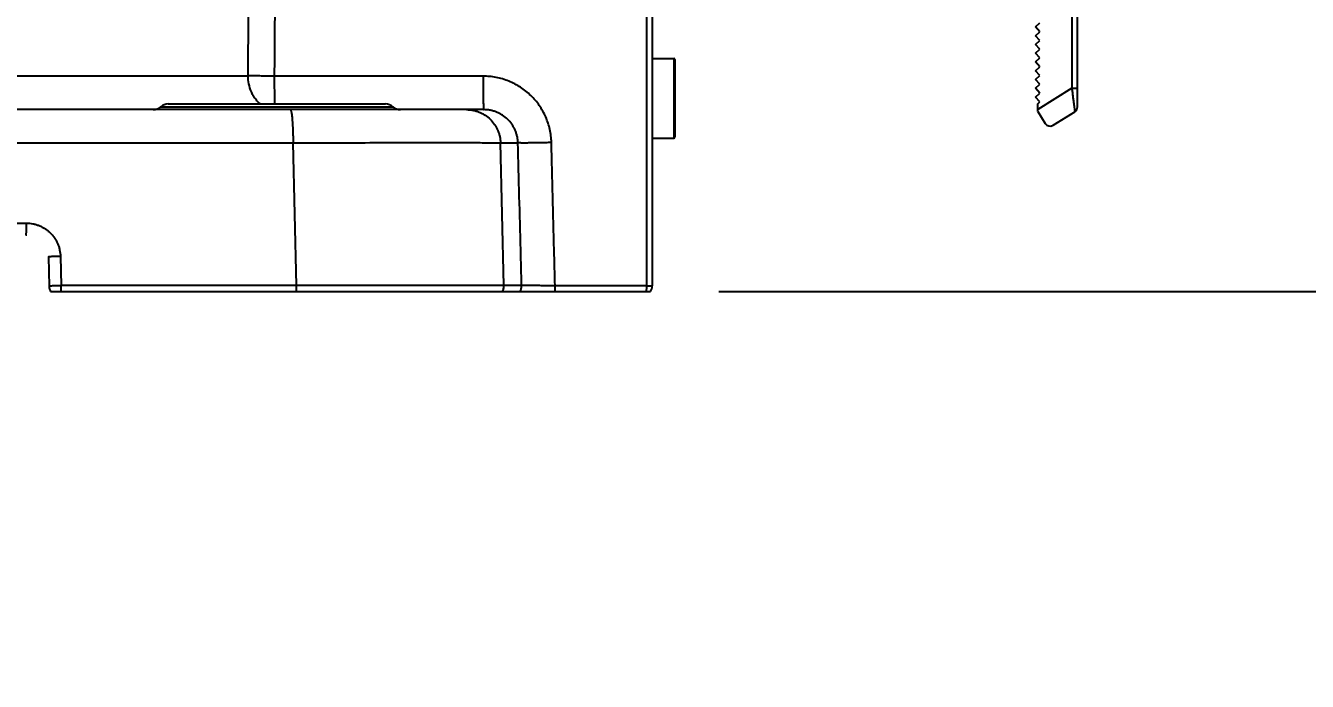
# Model space of a CAD drawing. Header units: millimetres. Extents: x 4086 to 8300, y 123 to 1549.
# Drawn here: x 7798.11 to 7826.28, y 1007.49 to 1021.9 of the extents above; entities that cross this region are included whole.
import ezdxf

# ---------------------------------------------------------------- set-up
doc = ezdxf.new("R2010")
doc.units = ezdxf.units.MM
for name, color, linetype in [('外形图', 7, 'Continuous'), ('尺寸标注', 7, 'Continuous'), ('运动范围', 7, 'Continuous')]:
    doc.layers.add(name, color=color, linetype=linetype)
doc.styles.add('思源黑', font='SourceHanSansCN-Normal.ttf')
doc.dimstyles.new('尺寸标注_1_4比例', dxfattribs={"dimtxt": 7, "dimasz": 6, "dimexe": 2, "dimexo": 1.5, "dimgap": 1, "dimtad": 1, "dimdec": 1, "dimlfac": 4, "dimdsep": 46, "dimtxsty": '思源黑', "dimcen": 0.09, "dimadec": 0, "dimazin": 0, "dimtp": 0.01, "dimtm": 0.01, "dimtfac": 1, "dimtdec": 1, "dimtofl": 0, "dimtmove": 0, "dimatfit": 3, "dimfxl": 1, "dimtolj": 1, "dimarcsym": 0})

# ---------------------------------------------------------------- blocks, each defined once
blk = doc.blocks.new('*D787')
at = {"layer": 'Defpoints', "color": 0}
for p in [(7786.133, 1103.555), (7811.849, 1016.055), (7962.414, 1016.055)]:
    blk.add_point(p, dxfattribs=at)
at = {"layer": '尺寸标注', "color": 0, "lineweight": -2}
for p, q in [((7787.633, 1103.555), (7964.414, 1103.555)), ((7962.414, 1097.555), (7962.414, 1022.055)), ((7813.349, 1016.055), (7964.414, 1016.055))]:
    blk.add_line(p, q, dxfattribs=at)
at = {"layer": '尺寸标注', "color": 0}
for points in [[(7963.414, 1097.555), (7961.414, 1097.555), (7962.414, 1103.555)], [(7961.414, 1022.055), (7963.414, 1022.055), (7962.414, 1016.055)]]:
    blk.add_solid(points, dxfattribs=at)
at = {"layer": '尺寸标注', "color": 0, "insert": (7957.785, 1059.805), "char_height": 7, "attachment_point": 5, "rotation": 90, "style": '思源黑'}
blk.add_mtext('\\A1;350', dxfattribs=at)
blk = doc.blocks.new('*D791')
at = {"layer": 'Defpoints', "color": 0}
for p in [(7871.487, 1103.555), (7783.633, 1004.677), (7783.633, 978.687)]:
    blk.add_point(p, dxfattribs=at)
at = {"layer": '尺寸标注', "color": 0, "lineweight": -2}
for p, q in [((7871.487, 1102.055), (7871.487, 976.687)), ((7783.633, 1003.177), (7783.633, 976.687)), ((7865.487, 978.687), (7789.633, 978.687))]:
    blk.add_line(p, q, dxfattribs=at)
at = {"layer": '尺寸标注', "color": 0}
for points in [[(7789.633, 979.687), (7789.633, 977.687), (7783.633, 978.687)], [(7865.487, 977.687), (7865.487, 979.687), (7871.487, 978.687)]]:
    blk.add_solid(points, dxfattribs=at)
at = {"layer": '尺寸标注', "color": 0, "insert": (7827.56, 983.316), "char_height": 7, "attachment_point": 5, "style": '思源黑'}
blk.add_mtext('\\A1;351.4', dxfattribs=at)

msp = doc.modelspace()

# ---------------------------------------------------------------- linework, layer by layer
at = {"layer": '外形图'}
for p, q in [((7811.7599, 1056.3741), (7811.7599, 1016.1837)), ((7811.8827, 1056.2491), (7811.8827, 1016.1796)), ((7821.2307, 1020.1158), (7821.2307, 1022.9156)), ((7821.1057, 1022.8171), (7821.1057, 1020.5231)), ((7820.3098, 1021.8719), (7820.4057, 1021.96)), ((7820.4057, 1021.7675), (7820.3098, 1021.8719)), ((7820.3098, 1021.6794), (7820.4057, 1021.7675)), ((7820.4057, 1021.575), (7820.3098, 1021.6794)), ((7820.3098, 1021.4869), (7820.4057, 1021.575)), ((7820.4057, 1021.3825), (7820.3098, 1021.4869)), ((7811.8827, 1021.1796), (7812.3577, 1021.1796)), ((7812.3577, 1021.1796), (7812.3577, 1019.4296)), ((7812.3827, 1021.1546), (7812.3827, 1019.4546)), ((7820.3098, 1021.2944), (7820.4057, 1021.3825)), ((7820.4057, 1021.19), (7820.3098, 1021.2944)), ((7820.3098, 1021.1019), (7820.4057, 1021.19)), ((7820.4057, 1020.9975), (7820.3098, 1021.1019)), ((7820.3098, 1020.9094), (7820.4057, 1020.9975)), ((7820.4057, 1020.805), (7820.3098, 1020.9094)), ((7796.1805, 1020.8001), (7803.0024, 1020.8001)), ((7808.1663, 1020.7902), (7803.5848, 1020.7902)), ((7820.3098, 1020.7169), (7820.4057, 1020.805)), ((7820.4057, 1020.6125), (7820.3098, 1020.7169)), ((7820.3098, 1020.5244), (7820.4057, 1020.6125)), ((7820.4057, 1020.42), (7820.3098, 1020.5244)), ((7820.3098, 1020.3319), (7820.4057, 1020.42)), ((7820.4057, 1020.2275), (7820.3098, 1020.3319)), ((7821.1057, 1020.5231), (7820.3557, 1020.0544)), ((7808.1795, 1020.0546), (7796.5118, 1020.0546)), ((7801.0816, 1020.1171), (7806.1838, 1020.1171)), ((7801.2469, 1020.1796), (7806.0185, 1020.1796)), ((7820.3557, 1020.1815), (7820.4057, 1020.2275)), ((7820.3557, 1020.0165), (7820.3557, 1020.1815)), ((7820.3557, 1020.0165), (7820.5217, 1019.7508)), ((7820.6939, 1019.7111), (7821.1719, 1020.0098)), ((7796.4733, 1019.3242), (7803.991, 1019.3242)), ((7804.0684, 1016.1861), (7803.991, 1019.3242)), ((7808.5495, 1019.3242), (7808.9336, 1019.3242)), ((7808.6254, 1016.1861), (7808.5495, 1019.3242)), ((7811.8827, 1019.4296), (7812.3577, 1019.4296)), ((7769.1375, 1017.5607), (7798.1279, 1017.5607)), ((7798.1138, 1017.3042), (7798.1159, 1017.3041)), ((7798.1159, 1017.3041), (7798.1188, 1017.3041)), ((7798.1188, 1017.3041), (7798.1215, 1017.3041)), ((7798.1215, 1017.3041), (7798.1244, 1017.304)), ((7798.1244, 1017.304), (7798.1275, 1017.3039)), ((7798.1275, 1017.3039), (7798.1309, 1017.3038)), ((7798.1309, 1017.3038), (7798.1345, 1017.3037)), ((7798.6127, 1016.8172), (7798.6296, 1016.173)), ((7798.8785, 1016.8303), (7798.8954, 1016.1861)), ((7804.0684, 1016.1861), (7798.8954, 1016.1861)), ((7808.6254, 1016.1861), (7804.0684, 1016.1861)), ((7809.0127, 1016.1861), (7808.6254, 1016.1861)), ((7811.7599, 1016.1837), (7809.7481, 1016.1837)), ((7798.663, 1016.0546), (7811.8492, 1016.0546))]:
    msp.add_line(p, q, dxfattribs=at)
msp.add_lwpolyline([(7798.1345, 1017.3037), (7798.1385, 1017.3035), (7798.1407, 1017.3034)], dxfattribs=at)
for centre, radius, start, end in [((7812.3577, 1021.1546), 0.025, 0, 90), ((7800.9162, 1020.3046), 0.25, 270, 311.40962), ((7801.2469, 1019.9296), 0.25, 90, 131.40962), ((7806.0185, 1019.9296), 0.25, 48.59038, 90), ((7806.3492, 1020.3046), 0.25, 228.59038, 270), ((7821.1057, 1020.1158), 0.125, 302, 0), ((7820.6277, 1019.8171), 0.125, 212, 302), ((7812.3577, 1019.4546), 0.025, 270, 0), ((7798.8795, 1016.1796), 0.25, 181.5, 210), ((7808.7624, 1016.1796), 0.2504, 330.05491, 1.50027), ((7797.5153, 1016.1745), 12.2328, 359.43846, 0.04306), ((7811.6327, 1016.1796), 0.25, 329.99999, 0)]:
    msp.add_arc(centre, radius, start, end, dxfattribs=at)
for points, knots in [([(7803.0024, 1020.8001), (7803.007, 1021.467), (7803.0163, 1022.8006), (7803.026, 1024.4677), (7803.0317, 1025.8013), (7803.0347, 1026.8015), (7803.0366, 1027.8017), (7803.0378, 1028.8019), (7803.038, 1029.8021), (7803.0373, 1031.1357), (7803.0333, 1033.4694), (7803.0209, 1036.8031), (7803.0002, 1040.1367), (7802.9789, 1042.8034), (7802.9606, 1044.8033), (7802.9433, 1046.4699), (7802.9282, 1047.8031), (7802.9161, 1048.8029), (7802.9034, 1049.8028), (7802.8898, 1050.8026), (7802.8761, 1051.8023), (7802.8666, 1052.4688), (7802.8618, 1052.8021)], [0, 0, 0, 0, 0.0625123, 0.1250216, 0.1562757, 0.1875298, 0.2187838, 0.2500374, 0.2812907, 0.3125437, 0.3750487, 0.5000539, 0.6250523, 0.6875489, 0.7500436, 0.8125364, 0.843782, 0.8750272, 0.9062718, 0.9375157, 0.9687584, 1, 1, 1, 1]), ([(7803.5848, 1020.7902), (7803.5872, 1021.1237), (7803.5907, 1021.624), (7803.5954, 1022.2909), (7803.599, 1022.7912), (7803.6025, 1023.2914), (7803.6058, 1023.7916), (7803.6087, 1024.2918), (7803.6122, 1024.9588), (7803.6159, 1025.7924), (7803.6193, 1026.7929), (7803.6217, 1027.7933), (7803.6237, 1029.1272), (7803.624, 1030.7945), (7803.6213, 1032.7952), (7803.6159, 1034.7959), (7803.6052, 1037.4634), (7803.5896, 1040.1308), (7803.5693, 1042.7981), (7803.5517, 1044.7984), (7803.535, 1046.4653), (7803.5203, 1047.7988), (7803.5086, 1048.7988), (7803.4962, 1049.7989), (7803.483, 1050.7989), (7803.4696, 1051.7989), (7803.4605, 1052.4655), (7803.4557, 1052.7988)], [0, 0, 0, 0, 0.0312569, 0.0468849, 0.0625125, 0.0781399, 0.0937672, 0.1093945, 0.1250218, 0.1562761, 0.1875303, 0.2187843, 0.250038, 0.3125444, 0.3750495, 0.437553, 0.5000549, 0.6250533, 0.6875498, 0.7500444, 0.8125371, 0.8437827, 0.8750277, 0.9062722, 0.937516, 0.9687586, 1, 1, 1, 1]), ([(7803.5848, 1020.7902), (7803.5291, 1020.7906), (7803.4209, 1020.7917), (7803.2656, 1020.7939), (7803.1271, 1020.7966), (7803.0413, 1020.7989), (7803.0024, 1020.8001)], [0, 0, 0, 0, 0.2866301, 0.5576973, 0.7995469, 1, 1, 1, 1]), ([(7803.2687, 1020.1796), (7803.2482, 1020.1967), (7803.2088, 1020.2343), (7803.1565, 1020.2983), (7803.1108, 1020.3699), (7803.0591, 1020.4748), (7803.0149, 1020.6186), (7803.0027, 1020.7393), (7803.0024, 1020.8001)], [0, 0, 0, 0, 0.1153301, 0.2339752, 0.3558705, 0.4807699, 0.7375101, 1, 1, 1, 1]), ([(7803.5906, 1020.1795), (7803.5902, 1020.1977), (7803.5893, 1020.2368), (7803.5877, 1020.3248), (7803.5862, 1020.4505), (7803.5851, 1020.615), (7803.5848, 1020.7306), (7803.5848, 1020.7902)], [0, 0, 0, 0, 0.0892345, 0.1920709, 0.4323877, 0.7070096, 1, 1, 1, 1]), ([(7809.6688, 1019.3306), (7809.6675, 1019.3788), (7809.6604, 1019.4753), (7809.6357, 1019.6183), (7809.5974, 1019.7582), (7809.5456, 1019.8938), (7809.481, 1020.0237), (7809.404, 1020.1467), (7809.3155, 1020.2617), (7809.2164, 1020.3677), (7809.1074, 1020.4635), (7808.9898, 1020.5485), (7808.8645, 1020.6217), (7808.7327, 1020.6824), (7808.5958, 1020.7303), (7808.4548, 1020.7648), (7808.3112, 1020.7855), (7808.2146, 1020.7902), (7808.1663, 1020.7902)], [0, 0, 0, 0, 0.062494, 0.1249903, 0.1874884, 0.2499884, 0.3124896, 0.3749918, 0.437495, 0.4999985, 0.5625021, 0.6250057, 0.6875084, 0.7500102, 0.8125106, 0.8750089, 0.9375055, 1, 1, 1, 1]), ([(7808.1663, 1020.7902), (7808.1663, 1020.7421), (7808.1665, 1020.6706), (7808.1669, 1020.5764), (7808.1673, 1020.5086), (7808.1679, 1020.4435), (7808.1686, 1020.3818), (7808.1693, 1020.3241), (7808.1702, 1020.2709), (7808.1711, 1020.2227), (7808.172, 1020.1859), (7808.1727, 1020.1593), (7808.1733, 1020.1416), (7808.1738, 1020.1254), (7808.1744, 1020.1109), (7808.175, 1020.0979), (7808.1756, 1020.0867), (7808.1762, 1020.0771), (7808.1768, 1020.0692), (7808.1774, 1020.0631), (7808.1779, 1020.059), (7808.1784, 1020.0567), (7808.1787, 1020.0557), (7808.1789, 1020.0551), (7808.1791, 1020.0548), (7808.1793, 1020.0546), (7808.1794, 1020.0546)], [0, 0, 0, 0, 0.1959573, 0.2913574, 0.3838372, 0.4725279, 0.5565965, 0.6352534, 0.70776, 0.7734356, 0.8316641, 0.8578123, 0.8818997, 0.9038703, 0.9236726, 0.9412607, 0.9565941, 0.9696379, 0.9803635, 0.9887492, 0.9947832, 0.9969202, 0.998477, 0.9990433, 0.9994751, 1, 1, 1, 1]), ([(7821.1057, 1020.5231), (7821.1133, 1020.5231), (7821.1286, 1020.5232), (7821.1514, 1020.5236), (7821.1733, 1020.5244), (7821.1903, 1020.5253), (7821.2024, 1020.5263), (7821.2099, 1020.527), (7821.2163, 1020.5277), (7821.2215, 1020.5285), (7821.2251, 1020.5292), (7821.2273, 1020.5298), (7821.2285, 1020.5302), (7821.2295, 1020.5306), (7821.2302, 1020.531), (7821.2307, 1020.5315), (7821.2307, 1020.5318)], [0, 0, 0, 0, 0.1804603, 0.365088, 0.5428361, 0.7016637, 0.7705421, 0.8309564, 0.8821826, 0.923824, 0.9558255, 0.968293, 0.9784968, 0.9865438, 0.9926019, 1, 1, 1, 1]), ([(7821.1057, 1020.5231), (7821.1095, 1020.4913), (7821.1153, 1020.4441), (7821.123, 1020.3817), (7821.1286, 1020.3363), (7821.1341, 1020.2924), (7821.1393, 1020.2503), (7821.1444, 1020.2103), (7821.1492, 1020.1728), (7821.1537, 1020.1381), (7821.1572, 1020.1111), (7821.1599, 1020.0912), (7821.1617, 1020.0777), (7821.1633, 1020.0653), (7821.1649, 1020.054), (7821.1663, 1020.0439), (7821.1676, 1020.035), (7821.1687, 1020.0275), (7821.1695, 1020.022), (7821.1701, 1020.0183), (7821.1705, 1020.016), (7821.1708, 1020.0141), (7821.1711, 1020.0125), (7821.1714, 1020.0114), (7821.1716, 1020.0104), (7821.1717, 1020.0101), (7821.1719, 1020.0097), (7821.1719, 1020.0098)], [0, 0, 0, 0, 0.185255, 0.275923, 0.3644175, 0.4500879, 0.5322838, 0.6103547, 0.6836503, 0.75152, 0.8132536, 0.8415115, 0.867849, 0.8921291, 0.9142159, 0.933973, 0.9512739, 0.9660436, 0.9782245, 0.9833263, 0.9877595, 0.991517, 0.9945922, 0.9969784, 0.9986702, 0.9996658, 1, 1, 1, 1]), ([(7803.9277, 1020.0546), (7803.9282, 1020.0546), (7803.9293, 1020.0544), (7803.9308, 1020.0537), (7803.9324, 1020.0526), (7803.9346, 1020.0504), (7803.9372, 1020.0464), (7803.9401, 1020.0402), (7803.9431, 1020.0324), (7803.946, 1020.0229), (7803.9489, 1020.0117), (7803.9517, 1019.9989), (7803.9545, 1019.9844), (7803.9583, 1019.9621), (7803.9628, 1019.9304), (7803.9676, 1019.888), (7803.9721, 1019.8402), (7803.9763, 1019.7874), (7803.9799, 1019.7301), (7803.9831, 1019.6689), (7803.9868, 1019.581), (7803.9899, 1019.4657), (7803.9909, 1019.3721), (7803.991, 1019.3242)], [0, 0, 0, 0, 0.0020873, 0.0043348, 0.0068716, 0.0097883, 0.0169698, 0.0261551, 0.0374523, 0.0509034, 0.0665173, 0.0842832, 0.1041772, 0.1261649, 0.1762447, 0.234109, 0.2992509, 0.3710862, 0.4489624, 0.5321674, 0.6199369, 0.8058986, 1, 1, 1, 1]), ([(7807.8024, 1020.0546), (7807.8265, 1020.0546), (7807.8746, 1020.0523), (7807.9461, 1020.0418), (7808.0162, 1020.0245), (7808.0843, 1020.0004), (7808.1499, 1019.9699), (7808.2329, 1019.921), (7808.3272, 1019.8451), (7808.4052, 1019.7525), (7808.4561, 1019.6705), (7808.4882, 1019.6056), (7808.5139, 1019.5379), (7808.533, 1019.468), (7808.5453, 1019.3965), (7808.5489, 1019.3483), (7808.5495, 1019.3242)], [0, 0, 0, 0, 0.0624091, 0.1248218, 0.1872428, 0.2496757, 0.3121237, 0.3745893, 0.4994354, 0.6243672, 0.6869366, 0.7495243, 0.8121278, 0.874744, 0.9373691, 1, 1, 1, 1]), ([(7808.9336, 1019.3242), (7808.933, 1019.3484), (7808.9295, 1019.3969), (7808.9171, 1019.4686), (7808.8977, 1019.5389), (7808.8716, 1019.6069), (7808.839, 1019.672), (7808.7874, 1019.7541), (7808.7082, 1019.8467), (7808.6128, 1019.9223), (7808.529, 1019.9708), (7808.4629, 1020.0011), (7808.3943, 1020.0248), (7808.3238, 1020.042), (7808.252, 1020.0523), (7808.2037, 1020.0546), (7808.1795, 1020.0546)], [0, 0, 0, 0, 0.0625917, 0.1251967, 0.1878103, 0.2504263, 0.3130387, 0.3756415, 0.5006492, 0.6255609, 0.6880457, 0.750498, 0.8129183, 0.8753084, 0.9376661, 1, 1, 1, 1]), ([(7803.991, 1019.3242), (7804.2782, 1019.3252), (7804.8396, 1019.3269), (7805.6537, 1019.3288), (7806.2963, 1019.3298), (7806.7723, 1019.3302), (7807.0943, 1019.3303), (7807.3892, 1019.3302), (7807.6549, 1019.3299), (7807.8892, 1019.3295), (7808.0903, 1019.3288), (7808.2365, 1019.3281), (7808.3357, 1019.3274), (7808.3966, 1019.3269), (7808.4481, 1019.3263), (7808.4903, 1019.3257), (7808.5231, 1019.325), (7808.5417, 1019.3245), (7808.5495, 1019.3242)], [0, 0, 0, 0, 0.1890391, 0.3694558, 0.535725, 0.6119414, 0.6827536, 0.7476182, 0.8060378, 0.8575644, 0.9018031, 0.9384153, 0.9537716, 0.967121, 0.9784379, 0.9877011, 0.9948929, 1, 1, 1, 1]), ([(7809.6688, 1019.3306), (7809.6226, 1019.3294), (7809.5319, 1019.3273), (7809.4001, 1019.3247), (7809.2956, 1019.323), (7809.218, 1019.322), (7809.1655, 1019.3214), (7809.1175, 1019.3211), (7809.0743, 1019.3209), (7809.0364, 1019.321), (7809.0042, 1019.3212), (7808.9809, 1019.3216), (7808.9653, 1019.322), (7808.9558, 1019.3223), (7808.948, 1019.3227), (7808.9418, 1019.3231), (7808.9371, 1019.3236), (7808.9346, 1019.324), (7808.9336, 1019.3242)], [0, 0, 0, 0, 0.188504, 0.3698597, 0.5377972, 0.6148963, 0.6865114, 0.7520228, 0.8108633, 0.8625243, 0.9065596, 0.9425902, 0.9575049, 0.9703091, 0.9809766, 0.989487, 0.995828, 1, 1, 1, 1]), ([(7809.0127, 1016.1861), (7809.0061, 1016.4476), (7808.9797, 1017.4937), (7808.9533, 1018.5397), (7808.9336, 1019.3242)], [0, 0, 0, 0, 0.2500019, 1, 1, 1, 1]), ([(7809.7481, 1016.1837), (7809.7415, 1016.4459), (7809.715, 1017.4949), (7809.6886, 1018.5438), (7809.6688, 1019.3306)], [0, 0, 0, 0, 0.2500019, 1, 1, 1, 1]), ([(7798.1279, 1017.5607), (7798.128, 1017.5441), (7798.1278, 1017.5116), (7798.127, 1017.4642), (7798.1259, 1017.4267), (7798.1247, 1017.3989), (7798.1238, 1017.3803), (7798.1227, 1017.3634), (7798.1215, 1017.3483), (7798.1202, 1017.3354), (7798.1191, 1017.3259), (7798.1181, 1017.3194), (7798.1174, 1017.3155), (7798.1167, 1017.3121), (7798.116, 1017.3093), (7798.1152, 1017.3071), (7798.1146, 1017.3057), (7798.1141, 1017.3049), (7798.1136, 1017.3044), (7798.1132, 1017.3042), (7798.1129, 1017.3042)], [0, 0, 0, 0, 0.1924422, 0.3782732, 0.550143, 0.6286929, 0.7012676, 0.7671532, 0.8257049, 0.8763558, 0.9186265, 0.936498, 0.9521425, 0.9655347, 0.9766618, 0.9855336, 0.9922031, 0.9947606, 0.9968525, 1, 1, 1, 1]), ([(7798.1279, 1017.5607), (7798.1761, 1017.5607), (7798.2486, 1017.5536), (7798.3424, 1017.5307), (7798.4108, 1017.5067), (7798.4766, 1017.4762), (7798.5392, 1017.4396), (7798.5979, 1017.3971), (7798.6523, 1017.3491), (7798.7018, 1017.2961), (7798.746, 1017.2385), (7798.7844, 1017.177), (7798.8168, 1017.112), (7798.8426, 1017.0442), (7798.8682, 1016.951), (7798.8772, 1016.8786), (7798.8785, 1016.8303)], [0, 0, 0, 0, 0.1247605, 0.1872289, 0.249709, 0.3122021, 0.3747077, 0.4372253, 0.4997542, 0.5622929, 0.6248392, 0.6873911, 0.7499461, 0.8125015, 0.8750551, 1, 1, 1, 1]), ([(7798.8785, 1016.8303), (7798.8615, 1016.8299), (7798.828, 1016.829), (7798.7867, 1016.8277), (7798.7549, 1016.8265), (7798.7325, 1016.8256), (7798.7116, 1016.8247), (7798.6921, 1016.8238), (7798.6745, 1016.8229), (7798.6589, 1016.822), (7798.6453, 1016.8212), (7798.6354, 1016.8204), (7798.6287, 1016.8198), (7798.6245, 1016.8194), (7798.621, 1016.819), (7798.6181, 1016.8187), (7798.6158, 1016.8183), (7798.6142, 1016.818), (7798.6133, 1016.8177), (7798.6128, 1016.8174), (7798.6127, 1016.8173), (7798.6127, 1016.8172)], [0, 0, 0, 0, 0.1913499, 0.3772388, 0.4657017, 0.549936, 0.6290641, 0.7022617, 0.7687669, 0.8278877, 0.8790101, 0.9216049, 0.9395643, 0.9552354, 0.9685801, 0.9795666, 0.9881732, 0.9943914, 0.9982454, 0.9993363, 1, 1, 1, 1]), ([(7798.8954, 1016.1861), (7798.8784, 1016.1857), (7798.8449, 1016.1848), (7798.8036, 1016.1835), (7798.7718, 1016.1823), (7798.7494, 1016.1814), (7798.7284, 1016.1805), (7798.709, 1016.1796), (7798.6914, 1016.1787), (7798.6757, 1016.1778), (7798.6622, 1016.1769), (7798.6523, 1016.1762), (7798.6456, 1016.1756), (7798.6414, 1016.1752), (7798.6379, 1016.1748), (7798.635, 1016.1745), (7798.6327, 1016.1741), (7798.6312, 1016.1738), (7798.6304, 1016.1735), (7798.6299, 1016.1734), (7798.6296, 1016.1732), (7798.6296, 1016.173)], [0, 0, 0, 0, 0.1913543, 0.3772499, 0.4657165, 0.5499547, 0.6290868, 0.7022883, 0.7687972, 0.8279214, 0.8790468, 0.9216442, 0.9396047, 0.9552769, 0.9686223, 0.9796093, 0.988217, 0.994436, 0.9966531, 0.9982867, 1, 1, 1, 1]), ([(7798.8932, 1016.0546), (7798.894, 1016.0757), (7798.8951, 1016.1196), (7798.8954, 1016.1634), (7798.8954, 1016.1861)], [0, 0, 0, 0, 0.4825124, 1, 1, 1, 1]), ([(7804.0656, 1016.0546), (7804.0666, 1016.0757), (7804.0681, 1016.1196), (7804.0685, 1016.1634), (7804.0684, 1016.1861)], [0, 0, 0, 0, 0.4825728, 1, 1, 1, 1]), ([(7808.5921, 1016.0546), (7808.5978, 1016.0645), (7808.6079, 1016.0851), (7808.6186, 1016.1179), (7808.6247, 1016.1517), (7808.6257, 1016.1747), (7808.6254, 1016.1861)], [0, 0, 0, 0, 0.2499004, 0.4998849, 0.749928, 1, 1, 1, 1]), ([(7809.7481, 1016.1837), (7809.7019, 1016.184), (7809.6112, 1016.1848), (7809.4793, 1016.1857), (7809.3572, 1016.1864), (7809.2635, 1016.1868), (7809.1965, 1016.187), (7809.1534, 1016.187), (7809.1155, 1016.187), (7809.0832, 1016.187), (7809.0568, 1016.1869), (7809.0386, 1016.1867), (7809.0271, 1016.1866), (7809.0209, 1016.1865), (7809.0162, 1016.1863), (7809.0137, 1016.1862), (7809.0127, 1016.1861)], [0, 0, 0, 0, 0.1885122, 0.3699, 0.5378883, 0.6866587, 0.7521949, 0.811055, 0.8627281, 0.9067657, 0.9427861, 0.9704779, 0.9811231, 0.9896029, 0.9958987, 1, 1, 1, 1]), ([(7811.7599, 1016.1837), (7811.7601, 1016.1612), (7811.7575, 1016.1176), (7811.7488, 1016.0748), (7811.7428, 1016.0546)], [0, 0, 0, 0, 0.5165743, 1, 1, 1, 1]), ([(7811.7599, 1016.1837), (7811.7679, 1016.1836), (7811.7836, 1016.1835), (7811.803, 1016.1832), (7811.8178, 1016.1829), (7811.8281, 1016.1826), (7811.8377, 1016.1823), (7811.8466, 1016.1821), (7811.8546, 1016.1817), (7811.8618, 1016.1814), (7811.8679, 1016.1811), (7811.8724, 1016.1808), (7811.8755, 1016.1806), (7811.8773, 1016.1805), (7811.8789, 1016.1803), (7811.8803, 1016.1802), (7811.8813, 1016.18), (7811.882, 1016.1799), (7811.8824, 1016.1798), (7811.8827, 1016.1796), (7811.8827, 1016.1796)], [0, 0, 0, 0, 0.1957549, 0.3834958, 0.4721402, 0.5561771, 0.6348163, 0.7073186, 0.7730025, 0.8312513, 0.8815183, 0.9233332, 0.9409464, 0.9563077, 0.9693823, 0.9801427, 0.9885677, 0.9946492, 0.9984033, 1, 1, 1, 1])]:
    msp.add_open_spline(points, degree=3, knots=knots, dxfattribs=at)
at = {"layer": '运动范围'}
msp.add_arc((7771.1327, 1103.5546), 168.0862, 10, 225, dxfattribs=at)

# ---------------------------------------------------------------- dimensions: what is measured, and where the dimension line sits
at = {"layer": '尺寸标注'}
dim = msp.add_linear_dim(base=(7783.6327, 978.687), p1=(7871.4866, 1103.5546), p2=(7783.6327, 1004.6771), dimstyle='尺寸标注_1_4比例', dxfattribs=at)
dim.commit()
dim.dimension.update_dxf_attribs({"geometry": '*D791', "text_midpoint": (7827.5596, 978.687), "dimtype": 160})
dim = msp.add_linear_dim(base=(7962.4137, 1016.0546), p1=(7786.1327, 1103.5546), p2=(7811.8492, 1016.0546), angle=90, dimstyle='尺寸标注_1_4比例', dxfattribs=at)
dim.commit()
dim.dimension.update_dxf_attribs({"geometry": '*D787', "text_midpoint": (7962.4137, 1059.8046), "dimtype": 160})

doc.saveas('drawing.dxf')
